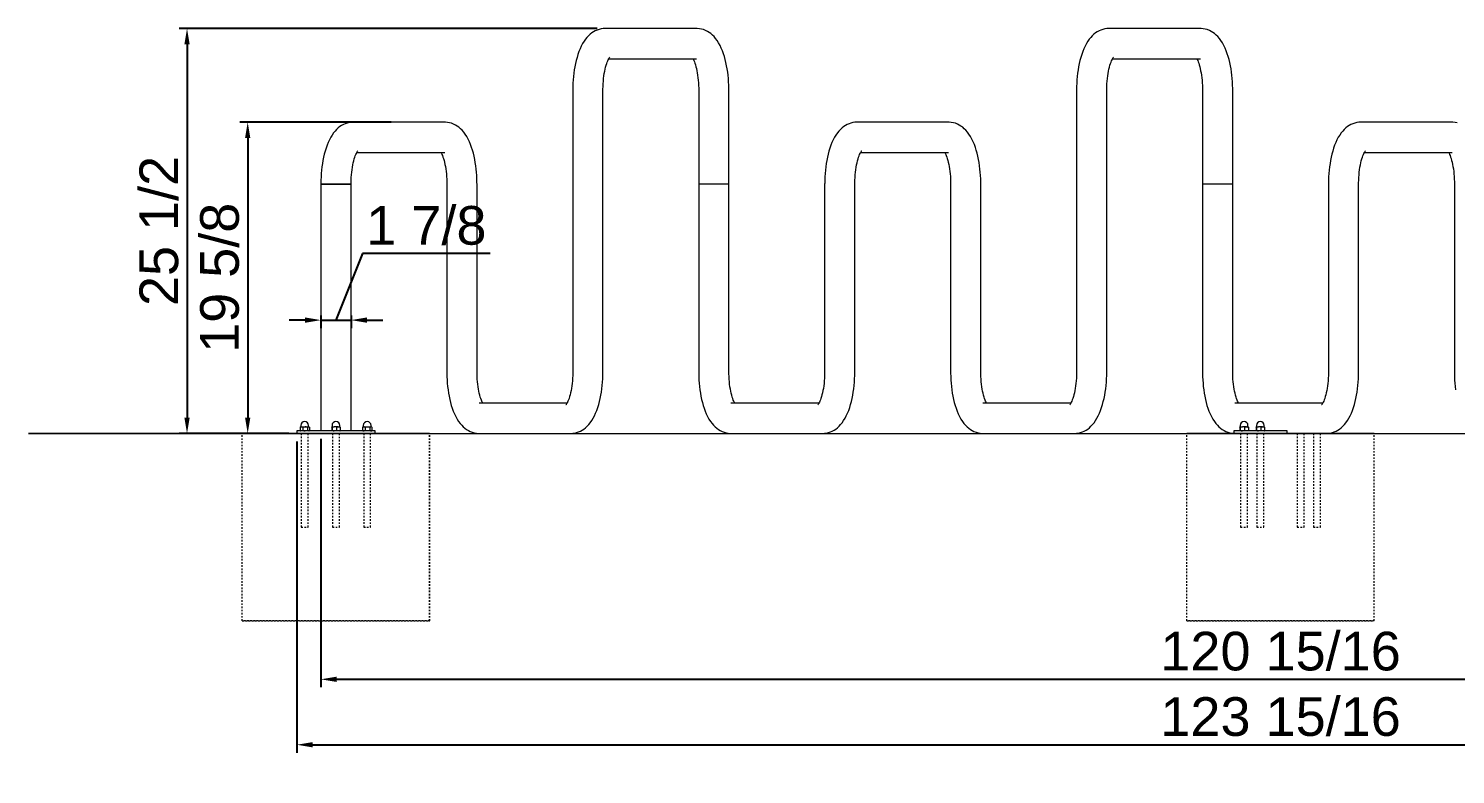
# Model space of a CAD drawing. Header units: inches. Extents: x -9 to 272, y 1 to 196.
# Drawn here: x -8.8 to 81.1, y 121.9 to 168.9 of the extents above; entities that cross this region are included whole.
import ezdxf

# ---------------------------------------------------------------- set-up
doc = ezdxf.new("R2010")
doc.units = ezdxf.units.IN
doc.linetypes.add('HIDDEN', pattern=[1.905, 1.27, -0.635])
for name, color, linetype, lineweight in [('ZANO_R', 7, 'Continuous', 0), ('ZANO_R_przerywana', 250, 'HIDDEN', 0), ('ZANO_W', 1, 'Continuous', 0)]:
    doc.layers.add(name, color=color, linetype=linetype, lineweight=lineweight)
doc.styles.get("Standard").update_dxf_attribs({"font": 'arial.ttf'})
doc.dimstyles.new('amerykanie', dxfattribs={"dimtxt": 50, "dimasz": 50, "dimexe": 0.5, "dimexo": 0.5, "dimgap": 1, "dimtad": 1, "dimdec": 0, "dimzin": 0, "dimlunit": 5, "dimtxsty": 'Standard', "dimcen": 0.09, "dimclrd": 1, "dimclre": 1, "dimclrt": 1, "dimazin": 0, "dimtfac": 1, "dimtdec": 0, "dimtmove": 0, "dimatfit": 3, "dimfxl": 1, "dimtzin": 0, "dimarcsym": 1})

# ---------------------------------------------------------------- blocks, each defined once
blk = doc.blocks.new('*D388')
at = {"layer": 'ZANO_W', "color": 1, "lineweight": -2}
for p, q in [((14, 163), (4.472, 163)), ((4.972, 162), (4.972, 144.38)), ((7.572, 143.38), (4.472, 143.38))]:
    blk.add_line(p, q, dxfattribs=at)
at = {"layer": 'ZANO_W', "color": 1}
for points in [[(5.139, 162), (4.806, 162), (4.972, 163)], [(4.806, 144.38), (5.139, 144.38), (4.972, 143.38)]]:
    blk.add_solid(points, dxfattribs=at)
at = {"layer": 'ZANO_W', "color": 1, "insert": (3.212, 153.19), "char_height": 2.4375, "attachment_point": 5, "rotation": 90}
blk.add_mtext('19 5/8', dxfattribs=at)
blk = doc.blocks.new('*D389')
at = {"layer": 'ZANO_W', "color": 1, "lineweight": -2}
for p, q in [((26.983, 168.906), (0.65, 168.906)), ((1.15, 167.906), (1.15, 144.38)), ((7.572, 143.38), (0.65, 143.38))]:
    blk.add_line(p, q, dxfattribs=at)
at = {"layer": 'ZANO_W', "color": 1}
for points in [[(1.317, 167.906), (0.983, 167.906), (1.15, 168.906)], [(0.983, 144.38), (1.317, 144.38), (1.15, 143.38)]]:
    blk.add_solid(points, dxfattribs=at)
at = {"layer": 'ZANO_W', "color": 1, "insert": (-0.61, 156.143), "char_height": 2.4375, "attachment_point": 5, "rotation": 90}
blk.add_mtext('25 1/2', dxfattribs=at)
blk = doc.blocks.new('*D390')
at = {"layer": 'ZANO_W', "color": 1, "lineweight": -2}
for p, q in [((12.203, 154.719), (10.533, 150.523)), ((20.256, 154.719), (12.203, 154.719)), ((8.582, 150.523), (7.582, 150.523)), ((9.582, 150.817), (9.582, 150.023)), ((9.582, 150.523), (11.483, 150.523)), ((11.483, 150.817), (11.483, 150.023)), ((12.483, 150.523), (13.483, 150.523))]:
    blk.add_line(p, q, dxfattribs=at)
at = {"layer": 'ZANO_W', "color": 1}
for points in [[(8.582, 150.357), (8.582, 150.69), (9.582, 150.523)], [(12.483, 150.69), (12.483, 150.357), (11.483, 150.523)]]:
    blk.add_solid(points, dxfattribs=at)
at = {"layer": 'ZANO_W', "color": 1, "insert": (16.229, 156.479), "char_height": 2.4375, "attachment_point": 5}
blk.add_mtext('1 7/8', dxfattribs=at)
blk = doc.blocks.new('*D392')
at = {"layer": 'ZANO_W', "color": 1, "lineweight": -2}
for p, q in [((8.072, 142.88), (8.072, 123.253)), ((132.009, 142.88), (132.009, 123.253)), ((9.072, 123.753), (131.009, 123.753))]:
    blk.add_line(p, q, dxfattribs=at)
at = {"layer": 'ZANO_W', "color": 1}
for points in [[(9.072, 123.919), (9.072, 123.586), (8.072, 123.753)], [(131.009, 123.586), (131.009, 123.919), (132.009, 123.753)]]:
    blk.add_solid(points, dxfattribs=at)
at = {"layer": 'ZANO_W', "color": 1, "insert": (70.04, 125.514), "char_height": 2.4375, "attachment_point": 5}
blk.add_mtext('123 15/16', dxfattribs=at)
blk = doc.blocks.new('*D393')
at = {"layer": 'ZANO_W', "color": 1, "lineweight": -2}
for p, q in [((9.582, 143.037), (9.582, 127.378)), ((130.499, 143.037), (130.499, 127.378)), ((10.582, 127.878), (129.499, 127.878))]:
    blk.add_line(p, q, dxfattribs=at)
at = {"layer": 'ZANO_W', "color": 1}
for points in [[(10.582, 128.045), (10.582, 127.712), (9.582, 127.878)], [(129.499, 127.712), (129.499, 128.045), (130.499, 127.878)]]:
    blk.add_solid(points, dxfattribs=at)
at = {"layer": 'ZANO_W', "color": 1, "insert": (70.04, 129.639), "char_height": 2.4375, "attachment_point": 5}
blk.add_mtext('120 15/16', dxfattribs=at)

msp = doc.modelspace()

# ---------------------------------------------------------------- linework, layer by layer
at = {"layer": 'ZANO_R'}
for p, q in [((33.25371, 168.90612), (27.48327, 168.90612)), ((64.99111, 168.90612), (59.22067, 168.90612)), ((27.71829, 167.00436), (33.25371, 167.00436)), ((59.45569, 167.00436), (64.99111, 167.00436)), ((25.45043, 165.00219), (25.45043, 147.28391)), ((27.3522, 147.28391), (27.3522, 165.00219)), ((33.38478, 165.00219), (33.38478, 159.0961)), ((35.28655, 159.0961), (35.28655, 165.00219)), ((57.18783, 165.00219), (57.18783, 147.28391)), ((59.0896, 147.28391), (59.0896, 165.00219)), ((65.12219, 165.00219), (65.12219, 159.0961)), ((67.02395, 159.0961), (67.02395, 165.00219)), ((17.38501, 163.00003), (11.61457, 163.00003)), ((49.12241, 163.00003), (43.35197, 163.00003)), ((80.85981, 163.00003), (75.08937, 163.00003)), ((11.84959, 161.09826), (17.38501, 161.09826)), ((43.58699, 161.09826), (49.12241, 161.09826)), ((75.32439, 161.09826), (80.85981, 161.09826)), ((9.58173, 159.0961), (9.58173, 143.53748)), ((9.58173, 159.0961), (10.18422, 159.0961)), ((11.48349, 159.0961), (9.58173, 159.0961)), ((10.18422, 159.0961), (11.48349, 159.0961)), ((11.48349, 143.53748), (11.48349, 159.0961)), ((17.51608, 159.0961), (17.51608, 147.28391)), ((19.41784, 147.28391), (19.41784, 159.0961)), ((33.38478, 159.0961), (33.38478, 147.28391)), ((35.22042, 159.0961), (33.38478, 159.0961)), ((35.28655, 159.0961), (33.38478, 159.0961)), ((35.28655, 159.0961), (35.22042, 159.0961)), ((35.28655, 147.28391), (35.28655, 159.0961)), ((41.31914, 159.0961), (41.31914, 147.28391)), ((43.2209, 147.28391), (43.2209, 159.0961)), ((49.25349, 159.0961), (49.25349, 147.28391)), ((51.15525, 147.28391), (51.15525, 159.0961)), ((65.12219, 159.0961), (65.12219, 147.28391)), ((66.95783, 159.0961), (65.12219, 159.0961)), ((67.02395, 159.0961), (65.12219, 159.0961)), ((67.02395, 159.0961), (66.95783, 159.0961)), ((67.02395, 147.28391), (67.02395, 159.0961)), ((73.05654, 159.0961), (73.05654, 147.28391)), ((74.9583, 147.28391), (74.9583, 159.0961)), ((80.99089, 159.0961), (80.99089, 147.28391)), ((25.08434, 145.28175), (19.54892, 145.28175)), ((40.95304, 145.28175), (35.41762, 145.28175)), ((56.82174, 145.28175), (51.28632, 145.28175)), ((72.69045, 145.28175), (67.15502, 145.28175)), ((8.31783, 143.882), (8.31783, 143.79813)), ((8.81, 143.79813), (8.81, 143.882)), ((10.28448, 143.882), (10.28448, 143.79813)), ((10.77666, 143.79813), (10.77666, 143.882)), ((12.25522, 143.882), (12.25522, 143.79813)), ((12.7474, 143.79813), (12.7474, 143.882)), ((67.49511, 143.882), (67.49511, 143.79813)), ((67.98728, 143.79813), (67.98728, 143.882)), ((68.51519, 143.882), (68.51519, 143.79813)), ((69.00736, 143.79813), (69.00736, 143.882)), ((4.62174, 143.37998), (-8.83409, 143.37998)), ((-8.83409, 143.37998), (152.6138, 143.37998)), ((16.43392, 143.37998), (4.62174, 143.37998)), ((4.62174, 143.37998), (4.63131, 143.37998)), ((4.63131, 143.37998), (16.44349, 143.37998)), ((8.07174, 143.53748), (8.07174, 143.37998)), ((12.99349, 143.53748), (8.07174, 143.53748)), ((8.28232, 143.7776), (8.26968, 143.77055)), ((8.26968, 143.77055), (8.26968, 143.56034)), ((8.26968, 143.56034), (8.28222, 143.55569)), ((8.28077, 143.55319), (8.30799, 143.53748)), ((8.30799, 143.79341), (8.28189, 143.77834)), ((8.35517, 143.79341), (8.30799, 143.79341)), ((8.34736, 143.37998), (8.78047, 143.37998)), ((8.35517, 143.79341), (8.58778, 143.79341)), ((8.44066, 143.77055), (8.58778, 143.79341)), ((8.44066, 143.77055), (8.44066, 143.56034)), ((8.58778, 143.79341), (8.79652, 143.79341)), ((8.73489, 143.56034), (8.58778, 143.53748)), ((8.73489, 143.77055), (8.73489, 143.56034)), ((8.79652, 143.79341), (8.81985, 143.79341)), ((8.84594, 143.77834), (8.81985, 143.79341)), ((8.81985, 143.53748), (8.84599, 143.55257)), ((8.85815, 143.77055), (8.85815, 143.56034)), ((10.26198, 143.77055), (10.26198, 143.56034)), ((10.27575, 143.79341), (10.42382, 143.79341)), ((10.28953, 143.56034), (10.27575, 143.53748)), ((10.28953, 143.77055), (10.42382, 143.79341)), ((10.28953, 143.77055), (10.28953, 143.56034)), ((10.31401, 143.37998), (10.74713, 143.37998)), ((10.3181, 143.37998), (10.75121, 143.37998)), ((10.67864, 143.79341), (10.42382, 143.79341)), ((10.55812, 143.56034), (10.42382, 143.53748)), ((10.55812, 143.77055), (10.55812, 143.56034)), ((10.67864, 143.79341), (10.78632, 143.79341)), ((10.79916, 143.77055), (10.78538, 143.79341)), ((10.79916, 143.77055), (10.79916, 143.56034)), ((12.21971, 143.7776), (12.20707, 143.77055)), ((12.20707, 143.77055), (12.20707, 143.56034)), ((12.20707, 143.56034), (12.21971, 143.5534)), ((12.21924, 143.55257), (12.24538, 143.53748)), ((12.24538, 143.79341), (12.21929, 143.77834)), ((12.24538, 143.79341), (12.29256, 143.79341)), ((12.28475, 143.37998), (12.71787, 143.37998)), ((12.29256, 143.79341), (12.52517, 143.79341)), ((12.37805, 143.77055), (12.37805, 143.56034)), ((12.52517, 143.79341), (12.73392, 143.79341)), ((12.67229, 143.56034), (12.52517, 143.53748)), ((12.67229, 143.77055), (12.73392, 143.79341)), ((12.67229, 143.77055), (12.67229, 143.56034)), ((12.75724, 143.79341), (12.73392, 143.79341)), ((12.78301, 143.55569), (12.73392, 143.53748)), ((12.78334, 143.77834), (12.75724, 143.79341)), ((12.75724, 143.53748), (12.78445, 143.55319)), ((12.79555, 143.77055), (12.79555, 143.56034)), ((12.99349, 143.37998), (12.99349, 143.53748)), ((16.43392, 143.37998), (16.44349, 143.37998)), ((19.54892, 143.37998), (25.31936, 143.37998)), ((35.41762, 143.37998), (41.18806, 143.37998)), ((51.28632, 143.37998), (57.05676, 143.37998)), ((71.88047, 143.37998), (64.12938, 143.37998)), ((64.12938, 143.37998), (75.94157, 143.37998)), ((67.08564, 143.53748), (67.08564, 143.37998)), ((70.44814, 143.53748), (67.08564, 143.53748)), ((67.47261, 143.77055), (67.47261, 143.56034)), ((67.48638, 143.79341), (67.63445, 143.79341)), ((67.50015, 143.56034), (67.48638, 143.53748)), ((67.50015, 143.77055), (67.63445, 143.79341)), ((67.50015, 143.77055), (67.50015, 143.56034)), ((67.52464, 143.37998), (67.95775, 143.37998)), ((67.88927, 143.79341), (67.63445, 143.79341)), ((67.76875, 143.56034), (67.63445, 143.53748)), ((67.76875, 143.77055), (67.76875, 143.56034)), ((67.88927, 143.79341), (67.99695, 143.79341)), ((68.00979, 143.77055), (67.99601, 143.79341)), ((68.00979, 143.77055), (68.00979, 143.56034)), ((68.49268, 143.77055), (68.49268, 143.56034)), ((68.50646, 143.79341), (68.65453, 143.79341)), ((68.52023, 143.56034), (68.50646, 143.53748)), ((68.52023, 143.77055), (68.65453, 143.79341)), ((68.52023, 143.77055), (68.52023, 143.56034)), ((68.54472, 143.37998), (68.97783, 143.37998)), ((68.90935, 143.79341), (68.65453, 143.79341)), ((68.78882, 143.56034), (68.65453, 143.53748)), ((68.78882, 143.77055), (68.78882, 143.56034)), ((68.90935, 143.79341), (69.01702, 143.79341)), ((69.02987, 143.77055), (69.01609, 143.79341)), ((69.02987, 143.77055), (69.02987, 143.56034)), ((70.44814, 143.37998), (70.44814, 143.53748)), ((71.09312, 143.37998), (71.52623, 143.37998)), ((71.88047, 143.37998), (72.92546, 143.37998)), ((72.92546, 143.37998), (71.88047, 143.37998)), ((72.11319, 143.37998), (72.54631, 143.37998)), ((75.94157, 143.37998), (72.92546, 143.37998))]:
    msp.add_line(p, q, dxfattribs=at)
at = {"layer": 'ZANO_R', "flags": 128}
for points in [[(27.48327, 168.90612), (27.3581, 168.9003), (27.231, 168.88235), (27.10697, 168.85279), (26.98651, 168.81213), (26.86996, 168.76082), (26.75748, 168.69918), (26.64904, 168.62732), (26.54444, 168.5451), (26.44339, 168.45205), (26.34553, 168.34739), (26.25067, 168.2301), (26.15889, 168.09931), (26.07076, 167.95477), (25.98731, 167.79746), (25.90968, 167.62945), (25.83884, 167.4537), (25.77488, 167.27203), (25.71751, 167.08543), (25.66636, 166.89448), (25.62111, 166.69958), (25.58149, 166.50106), (25.54729, 166.29927), (25.51837, 166.09457), (25.49464, 165.88738), (25.47603, 165.67813), (25.46249, 165.46732), (25.454, 165.25542), (25.45058, 165.05425), (25.45043, 165.00219)], [(35.28655, 165.00219), (35.28584, 165.11488), (35.28068, 165.32702), (35.27051, 165.53823), (35.25532, 165.74797), (35.2351, 165.95574), (35.20983, 166.16106), (35.17944, 166.36348), (35.14387, 166.56259), (35.10298, 166.75803), (35.05661, 166.94949), (35.00447, 167.13673), (34.9462, 167.31953), (34.88129, 167.49772), (34.80905, 167.67106), (34.72868, 167.83912), (34.63935, 168.001), (34.54088, 168.15457), (34.44683, 168.28096), (34.34934, 168.39431), (34.24884, 168.49503), (34.14533, 168.58387), (34.03872, 168.66153), (33.9289, 168.72845), (33.81592, 168.78482), (33.68719, 168.835), (33.55667, 168.87173), (33.42549, 168.89514), (33.29455, 168.9055), (33.25371, 168.90612)], [(59.22067, 168.90612), (59.0955, 168.9003), (58.9684, 168.88235), (58.84437, 168.85279), (58.72391, 168.81213), (58.60736, 168.76082), (58.49488, 168.69918), (58.38644, 168.62732), (58.28185, 168.5451), (58.18078, 168.45205), (58.08293, 168.34739), (57.98807, 168.2301), (57.89629, 168.09931), (57.80816, 167.95477), (57.72471, 167.79746), (57.64708, 167.62945), (57.57625, 167.4537), (57.51228, 167.27203), (57.45491, 167.08543), (57.40377, 166.89448), (57.35852, 166.69958), (57.31889, 166.50106), (57.28469, 166.29927), (57.25578, 166.09457), (57.23204, 165.88738), (57.21343, 165.67813), (57.1999, 165.46732), (57.1914, 165.25542), (57.18798, 165.05425), (57.18783, 165.00219)], [(67.02395, 165.00219), (67.02325, 165.11488), (67.01808, 165.32702), (67.00791, 165.53823), (66.99272, 165.74797), (66.97251, 165.95574), (66.94723, 166.16106), (66.91684, 166.36348), (66.88127, 166.56259), (66.84039, 166.75803), (66.79401, 166.94949), (66.74187, 167.13673), (66.6836, 167.31953), (66.61869, 167.49772), (66.54645, 167.67106), (66.46608, 167.83912), (66.37676, 168.001), (66.27828, 168.15457), (66.18423, 168.28096), (66.08675, 168.39431), (65.98624, 168.49503), (65.88274, 168.58387), (65.77612, 168.66153), (65.6663, 168.72845), (65.55332, 168.78482), (65.42459, 168.835), (65.29407, 168.87173), (65.1629, 168.89514), (65.03195, 168.9055), (64.99111, 168.90612)], [(27.3522, 165.00219), (27.35275, 165.09108), (27.35691, 165.26085), (27.36511, 165.42906), (27.37724, 165.59458), (27.39318, 165.75632), (27.41272, 165.9132), (27.43562, 166.06415), (27.46157, 166.20813), (27.49017, 166.34412), (27.52099, 166.47112), (27.55347, 166.58821), (27.58698, 166.69453), (27.62079, 166.78931), (27.65406, 166.87189), (27.68584, 166.94182), (27.71508, 166.99883), (27.74064, 167.04291), (27.76131, 167.07435), (27.77586, 167.09378), (27.783, 167.10215), (27.78247, 167.10167)], [(33.0187, 167.00436), (33.02182, 166.99898), (33.04949, 166.94522), (33.07965, 166.87947), (33.11144, 166.80172), (33.14402, 166.71216), (33.17662, 166.6112), (33.20853, 166.49939), (33.23913, 166.37744), (33.26784, 166.24614), (33.29418, 166.1064), (33.31772, 165.95918), (33.33812, 165.80548), (33.35508, 165.64634), (33.36838, 165.48283), (33.37783, 165.31603), (33.38331, 165.14703), (33.38478, 165.00219)], [(59.0896, 165.00219), (59.09016, 165.09108), (59.09431, 165.26085), (59.10251, 165.42906), (59.11465, 165.59458), (59.13058, 165.75632), (59.15013, 165.9132), (59.17302, 166.06415), (59.19897, 166.20813), (59.22757, 166.34412), (59.25839, 166.47112), (59.29087, 166.58821), (59.32438, 166.69453), (59.35819, 166.78931), (59.39147, 166.87189), (59.42324, 166.94182), (59.45248, 166.99883), (59.47804, 167.04291), (59.49872, 167.07435), (59.51326, 167.09378), (59.5204, 167.10215), (59.51987, 167.10167)], [(64.75611, 167.00436), (64.75922, 166.99898), (64.78689, 166.94522), (64.81706, 166.87947), (64.84884, 166.80172), (64.88142, 166.71216), (64.91402, 166.6112), (64.94594, 166.49939), (64.97653, 166.37744), (65.00524, 166.24614), (65.03158, 166.1064), (65.05512, 165.95918), (65.07552, 165.80548), (65.09248, 165.64634), (65.10578, 165.48283), (65.11523, 165.31603), (65.12071, 165.14703), (65.12219, 165.00219)], [(11.61457, 163.00003), (11.4894, 162.9942), (11.3623, 162.97625), (11.23827, 162.9467), (11.1178, 162.90604), (11.00126, 162.85473), (10.88878, 162.79308), (10.78034, 162.72122), (10.67574, 162.63901), (10.57468, 162.54596), (10.47683, 162.44129), (10.38197, 162.32401), (10.29019, 162.19321), (10.20206, 162.04868), (10.11861, 161.89136), (10.04098, 161.72335), (9.97014, 161.54761), (9.90618, 161.36594), (9.84881, 161.17934), (9.79766, 160.98839), (9.75241, 160.79348), (9.71279, 160.59496), (9.67859, 160.39317), (9.64967, 160.18847), (9.62594, 159.98128), (9.60733, 159.77204), (9.59379, 159.56122), (9.5853, 159.34933), (9.58188, 159.14816), (9.58173, 159.0961)], [(19.41784, 159.0961), (19.41714, 159.20878), (19.41198, 159.42092), (19.40181, 159.63213), (19.38662, 159.84188), (19.3664, 160.04965), (19.34113, 160.25497), (19.31074, 160.45739), (19.27517, 160.6565), (19.23428, 160.85194), (19.1879, 161.0434), (19.13577, 161.23063), (19.0775, 161.41344), (19.01258, 161.59162), (18.94035, 161.76496), (18.85998, 161.93303), (18.77065, 162.09491), (18.67218, 162.24847), (18.57813, 162.37487), (18.48064, 162.48822), (18.38013, 162.58893), (18.27663, 162.67778), (18.17002, 162.75544), (18.0602, 162.82236), (17.94722, 162.87873), (17.81849, 162.92891), (17.68797, 162.96564), (17.55679, 162.98904), (17.42585, 162.99941), (17.38501, 163.00003)], [(43.35197, 163.00003), (43.2268, 162.9942), (43.0997, 162.97625), (42.97567, 162.9467), (42.85521, 162.90604), (42.73866, 162.85473), (42.62618, 162.79308), (42.51774, 162.72122), (42.41314, 162.63901), (42.31209, 162.54596), (42.21424, 162.44129), (42.11937, 162.32401), (42.02759, 162.19321), (41.93946, 162.04868), (41.85601, 161.89136), (41.77838, 161.72335), (41.70754, 161.54761), (41.64358, 161.36594), (41.58621, 161.17934), (41.53507, 160.98839), (41.48981, 160.79348), (41.45019, 160.59496), (41.41599, 160.39317), (41.38707, 160.18847), (41.36335, 159.98128), (41.34473, 159.77204), (41.33119, 159.56122), (41.3227, 159.34933), (41.31929, 159.14816), (41.31914, 159.0961)], [(51.15525, 159.0961), (51.15454, 159.20878), (51.14938, 159.42092), (51.13921, 159.63213), (51.12402, 159.84188), (51.1038, 160.04965), (51.07853, 160.25497), (51.04814, 160.45739), (51.01257, 160.6565), (50.97169, 160.85194), (50.92531, 161.0434), (50.87317, 161.23063), (50.8149, 161.41344), (50.74999, 161.59162), (50.67775, 161.76496), (50.59738, 161.93303), (50.50806, 162.09491), (50.40958, 162.24847), (50.31553, 162.37487), (50.21804, 162.48822), (50.11754, 162.58893), (50.01404, 162.67778), (49.90742, 162.75544), (49.7976, 162.82236), (49.68462, 162.87873), (49.55589, 162.92891), (49.42537, 162.96564), (49.29419, 162.98904), (49.16325, 162.99941), (49.12241, 163.00003)], [(75.08937, 163.00003), (74.9642, 162.9942), (74.8371, 162.97625), (74.71307, 162.9467), (74.59261, 162.90604), (74.47606, 162.85473), (74.36358, 162.79308), (74.25514, 162.72122), (74.15055, 162.63901), (74.04949, 162.54596), (73.95164, 162.44129), (73.85678, 162.32401), (73.76499, 162.19321), (73.67686, 162.04868), (73.59341, 161.89136), (73.51578, 161.72335), (73.44495, 161.54761), (73.38098, 161.36594), (73.32361, 161.17934), (73.27247, 160.98839), (73.22722, 160.79348), (73.18759, 160.59496), (73.15339, 160.39317), (73.12448, 160.18847), (73.10075, 159.98128), (73.08213, 159.77204), (73.0686, 159.56122), (73.0601, 159.34933), (73.05669, 159.14816), (73.05654, 159.0961)], [(81.16277, 162.96564), (81.0316, 162.98904), (80.90065, 162.99941), (80.85981, 163.00003)], [(11.48349, 159.0961), (11.48405, 159.18499), (11.48821, 159.35476), (11.49641, 159.52296), (11.50854, 159.68848), (11.52448, 159.85023), (11.54402, 160.00711), (11.56692, 160.15806), (11.59287, 160.30204), (11.62147, 160.43802), (11.65229, 160.56503), (11.68477, 160.68212), (11.71828, 160.78844), (11.75209, 160.88321), (11.78536, 160.9658), (11.81714, 161.03573), (11.84638, 161.09273), (11.87194, 161.13681), (11.89261, 161.16826), (11.90715, 161.18769), (11.9143, 161.19606), (11.91377, 161.19558)], [(17.15, 161.09826), (17.15312, 161.09288), (17.18079, 161.03913), (17.21095, 160.97338), (17.24274, 160.89562), (17.27532, 160.80607), (17.30792, 160.7051), (17.33983, 160.5933), (17.37043, 160.47134), (17.39914, 160.34005), (17.42548, 160.20031), (17.44902, 160.05309), (17.46942, 159.89939), (17.48638, 159.74025), (17.49968, 159.57673), (17.50913, 159.40993), (17.51461, 159.24093), (17.51608, 159.0961)], [(43.2209, 159.0961), (43.22145, 159.18499), (43.22562, 159.35476), (43.23381, 159.52296), (43.24594, 159.68848), (43.26188, 159.85023), (43.28142, 160.00711), (43.30433, 160.15806), (43.33027, 160.30204), (43.35887, 160.43802), (43.38969, 160.56503), (43.42217, 160.68212), (43.45568, 160.78844), (43.48949, 160.88321), (43.52276, 160.9658), (43.55454, 161.03573), (43.58378, 161.09273), (43.60934, 161.13681), (43.63001, 161.16826), (43.64456, 161.18769), (43.6517, 161.19606), (43.65117, 161.19558)], [(48.88741, 161.09826), (48.89052, 161.09288), (48.91819, 161.03913), (48.94835, 160.97338), (48.98014, 160.89562), (49.01272, 160.80607), (49.04532, 160.7051), (49.07724, 160.5933), (49.10783, 160.47134), (49.13654, 160.34005), (49.16288, 160.20031), (49.18642, 160.05309), (49.20682, 159.89939), (49.22378, 159.74025), (49.23708, 159.57673), (49.24653, 159.40993), (49.25201, 159.24093), (49.25349, 159.0961)], [(74.9583, 159.0961), (74.95886, 159.18499), (74.96302, 159.35476), (74.97121, 159.52296), (74.98335, 159.68848), (74.99928, 159.85023), (75.01883, 160.00711), (75.04173, 160.15806), (75.06767, 160.30204), (75.09627, 160.43802), (75.12709, 160.56503), (75.15957, 160.68212), (75.19308, 160.78844), (75.2269, 160.88321), (75.26017, 160.9658), (75.29195, 161.03573), (75.32118, 161.09273), (75.34675, 161.13681), (75.36742, 161.16826), (75.38196, 161.18769), (75.3891, 161.19606), (75.38857, 161.19558)], [(80.62481, 161.09826), (80.62792, 161.09288), (80.65559, 161.03913), (80.68576, 160.97338), (80.71754, 160.89562), (80.75012, 160.80607), (80.78272, 160.7051), (80.81464, 160.5933), (80.84523, 160.47134), (80.87394, 160.34005), (80.90028, 160.20031), (80.92383, 160.05309), (80.94423, 159.89939), (80.96119, 159.74025), (80.97448, 159.57673), (80.98393, 159.40993), (80.98941, 159.24093), (80.99089, 159.0961)], [(17.51608, 147.28391), (17.51679, 147.17123), (17.52195, 146.95909), (17.53212, 146.74788), (17.54731, 146.53813), (17.56753, 146.33036), (17.5928, 146.12504), (17.62319, 145.92262), (17.65876, 145.72351), (17.69964, 145.52807), (17.74602, 145.33661), (17.79816, 145.14937), (17.85643, 144.96657), (17.92134, 144.78839), (17.99358, 144.61505), (18.07395, 144.44699), (18.16327, 144.2851), (18.26175, 144.13154), (18.3558, 144.00514), (18.45329, 143.89179), (18.55379, 143.79108), (18.6573, 143.70223), (18.76391, 143.62457), (18.87373, 143.55765), (18.9867, 143.50128), (19.11544, 143.4511), (19.24596, 143.41437), (19.37713, 143.39097), (19.50808, 143.3806), (19.54892, 143.37998)], [(19.78392, 145.28175), (19.78081, 145.28713), (19.75314, 145.34088), (19.72298, 145.40663), (19.69119, 145.48439), (19.65861, 145.57394), (19.62601, 145.67491), (19.59409, 145.78671), (19.5635, 145.90867), (19.53479, 146.03996), (19.50845, 146.1797), (19.48491, 146.32692), (19.46451, 146.48062), (19.44755, 146.63976), (19.43425, 146.80328), (19.4248, 146.97008), (19.41932, 147.13908), (19.41784, 147.28391)], [(25.45043, 147.28391), (25.44988, 147.19502), (25.44571, 147.02525), (25.43752, 146.85705), (25.42538, 146.69153), (25.40945, 146.52978), (25.3899, 146.3729), (25.36701, 146.22195), (25.34106, 146.07797), (25.31246, 145.94199), (25.28164, 145.81499), (25.24916, 145.69789), (25.21565, 145.59157), (25.18184, 145.4968), (25.14857, 145.41421), (25.11679, 145.34428), (25.08755, 145.28728), (25.06199, 145.2432), (25.04131, 145.21175), (25.02677, 145.19232), (25.01963, 145.18395), (25.02016, 145.18443)], [(25.31936, 143.37998), (25.44453, 143.38581), (25.57163, 143.40376), (25.69566, 143.43331), (25.81612, 143.47397), (25.93267, 143.52528), (26.04515, 143.58693), (26.15359, 143.65879), (26.25819, 143.741), (26.35924, 143.83405), (26.45709, 143.93872), (26.55196, 144.056), (26.64374, 144.1868), (26.73187, 144.33133), (26.81532, 144.48865), (26.89295, 144.65666), (26.96379, 144.8324), (27.02775, 145.01407), (27.08512, 145.20067), (27.13626, 145.39162), (27.18152, 145.58653), (27.22114, 145.78505), (27.25534, 145.98684), (27.28426, 146.19154), (27.30799, 146.39873), (27.3266, 146.60797), (27.34014, 146.81879), (27.34863, 147.03068), (27.35205, 147.23185), (27.3522, 147.28391)], [(33.38478, 147.28391), (33.38549, 147.17123), (33.39065, 146.95909), (33.40082, 146.74788), (33.41601, 146.53813), (33.43623, 146.33036), (33.4615, 146.12504), (33.49189, 145.92262), (33.52746, 145.72351), (33.56835, 145.52807), (33.61472, 145.33661), (33.66686, 145.14937), (33.72513, 144.96657), (33.79005, 144.78839), (33.86228, 144.61505), (33.94265, 144.44699), (34.03197, 144.2851), (34.13045, 144.13154), (34.2245, 144.00514), (34.32199, 143.89179), (34.42249, 143.79108), (34.526, 143.70223), (34.63261, 143.62457), (34.74243, 143.55765), (34.8554, 143.50128), (34.98414, 143.4511), (35.11466, 143.41437), (35.24584, 143.39097), (35.37678, 143.3806), (35.41762, 143.37998)], [(35.65263, 145.28175), (35.64951, 145.28713), (35.62184, 145.34088), (35.59168, 145.40663), (35.55989, 145.48439), (35.52731, 145.57394), (35.49471, 145.67491), (35.4628, 145.78671), (35.4322, 145.90867), (35.40349, 146.03996), (35.37715, 146.1797), (35.35361, 146.32692), (35.33321, 146.48062), (35.31625, 146.63976), (35.30295, 146.80328), (35.2935, 146.97008), (35.28802, 147.13908), (35.28655, 147.28391)], [(41.31914, 147.28391), (41.31858, 147.19502), (41.31442, 147.02525), (41.30622, 146.85705), (41.29408, 146.69153), (41.27815, 146.52978), (41.2586, 146.3729), (41.23571, 146.22195), (41.20976, 146.07797), (41.18116, 145.94199), (41.15034, 145.81499), (41.11786, 145.69789), (41.08435, 145.59157), (41.05054, 145.4968), (41.01727, 145.41421), (40.98549, 145.34428), (40.95625, 145.28728), (40.93069, 145.2432), (40.91001, 145.21175), (40.89547, 145.19232), (40.88833, 145.18395), (40.88886, 145.18443)], [(41.18806, 143.37998), (41.31323, 143.38581), (41.44033, 143.40376), (41.56436, 143.43331), (41.68482, 143.47397), (41.80137, 143.52528), (41.91385, 143.58693), (42.02229, 143.65879), (42.12689, 143.741), (42.22794, 143.83405), (42.3258, 143.93872), (42.42066, 144.056), (42.51244, 144.1868), (42.60057, 144.33133), (42.68402, 144.48865), (42.76165, 144.65666), (42.83249, 144.8324), (42.89645, 145.01407), (42.95382, 145.20067), (43.00497, 145.39162), (43.05022, 145.58653), (43.08984, 145.78505), (43.12404, 145.98684), (43.15296, 146.19154), (43.17669, 146.39873), (43.1953, 146.60797), (43.20884, 146.81879), (43.21733, 147.03068), (43.22075, 147.23185), (43.2209, 147.28391)], [(49.25349, 147.28391), (49.25419, 147.17123), (49.25935, 146.95909), (49.26952, 146.74788), (49.28471, 146.53813), (49.30493, 146.33036), (49.3302, 146.12504), (49.36059, 145.92262), (49.39616, 145.72351), (49.43705, 145.52807), (49.48343, 145.33661), (49.53556, 145.14937), (49.59383, 144.96657), (49.65875, 144.78839), (49.73098, 144.61505), (49.81135, 144.44699), (49.90068, 144.2851), (49.99915, 144.13154), (50.09321, 144.00514), (50.19069, 143.89179), (50.2912, 143.79108), (50.3947, 143.70223), (50.50131, 143.62457), (50.61113, 143.55765), (50.72411, 143.50128), (50.85284, 143.4511), (50.98336, 143.41437), (51.11454, 143.39097), (51.24548, 143.3806), (51.28632, 143.37998)], [(51.52133, 145.28175), (51.51822, 145.28713), (51.49054, 145.34088), (51.46038, 145.40663), (51.42859, 145.48439), (51.39601, 145.57394), (51.36341, 145.67491), (51.3315, 145.78671), (51.3009, 145.90867), (51.27219, 146.03996), (51.24585, 146.1797), (51.22231, 146.32692), (51.20191, 146.48062), (51.18495, 146.63976), (51.17165, 146.80328), (51.1622, 146.97008), (51.15672, 147.13908), (51.15525, 147.28391)], [(57.18783, 147.28391), (57.18728, 147.19502), (57.18312, 147.02525), (57.17492, 146.85705), (57.16279, 146.69153), (57.14685, 146.52978), (57.12731, 146.3729), (57.10441, 146.22195), (57.07846, 146.07797), (57.04986, 145.94199), (57.01905, 145.81499), (56.98657, 145.69789), (56.95305, 145.59157), (56.91924, 145.4968), (56.88597, 145.41421), (56.85419, 145.34428), (56.82495, 145.28728), (56.79939, 145.2432), (56.77872, 145.21175), (56.76418, 145.19232), (56.75703, 145.18395), (56.75756, 145.18443)], [(57.05676, 143.37998), (57.18193, 143.38581), (57.30903, 143.40376), (57.43306, 143.43331), (57.55352, 143.47397), (57.67007, 143.52528), (57.78255, 143.58693), (57.89099, 143.65879), (57.99559, 143.741), (58.09664, 143.83405), (58.1945, 143.93872), (58.28936, 144.056), (58.38114, 144.1868), (58.46927, 144.33133), (58.55272, 144.48865), (58.63035, 144.65666), (58.70119, 144.8324), (58.76515, 145.01407), (58.82252, 145.20067), (58.87367, 145.39162), (58.91892, 145.58653), (58.95854, 145.78505), (58.99274, 145.98684), (59.02166, 146.19154), (59.04539, 146.39873), (59.064, 146.60797), (59.07754, 146.81879), (59.08603, 147.03068), (59.08945, 147.23185), (59.0896, 147.28391)], [(65.12219, 147.28391), (65.12289, 147.17123), (65.12805, 146.95909), (65.13822, 146.74788), (65.15341, 146.53813), (65.17363, 146.33036), (65.19891, 146.12504), (65.22929, 145.92262), (65.26486, 145.72351), (65.30575, 145.52807), (65.35213, 145.33661), (65.40426, 145.14937), (65.46253, 144.96657), (65.52745, 144.78839), (65.59968, 144.61505), (65.68006, 144.44699), (65.76938, 144.2851), (65.86785, 144.13154), (65.96191, 144.00514), (66.05939, 143.89179), (66.1599, 143.79108), (66.2634, 143.70223), (66.37001, 143.62457), (66.47983, 143.55765), (66.59281, 143.50128), (66.72155, 143.4511), (66.85206, 143.41437), (66.98324, 143.39097), (67.08564, 143.38286)], [(67.39003, 145.28175), (67.38692, 145.28713), (67.35924, 145.34088), (67.32908, 145.40663), (67.29729, 145.48439), (67.26471, 145.57394), (67.23211, 145.67491), (67.2002, 145.78671), (67.16961, 145.90867), (67.14089, 146.03996), (67.11456, 146.1797), (67.09101, 146.32692), (67.07061, 146.48062), (67.05365, 146.63976), (67.04035, 146.80328), (67.03091, 146.97008), (67.02542, 147.13908), (67.02395, 147.28391)], [(73.05654, 147.28391), (73.05598, 147.19502), (73.05182, 147.02525), (73.04362, 146.85705), (73.03149, 146.69153), (73.01555, 146.52978), (72.99601, 146.3729), (72.97311, 146.22195), (72.94716, 146.07797), (72.91856, 145.94199), (72.88775, 145.81499), (72.85527, 145.69789), (72.82175, 145.59157), (72.78794, 145.4968), (72.75467, 145.41421), (72.72289, 145.34428), (72.69365, 145.28728), (72.66809, 145.2432), (72.64742, 145.21175), (72.63288, 145.19232), (72.62574, 145.18395), (72.62626, 145.18443)], [(72.92546, 143.37998), (73.05063, 143.38581), (73.17773, 143.40376), (73.30176, 143.43331), (73.42223, 143.47397), (73.53877, 143.52528), (73.65125, 143.58693), (73.75969, 143.65879), (73.86429, 143.741), (73.96535, 143.83405), (74.0632, 143.93872), (74.15806, 144.056), (74.24984, 144.1868), (74.33797, 144.33133), (74.42142, 144.48865), (74.49905, 144.65666), (74.56989, 144.8324), (74.63385, 145.01407), (74.69122, 145.20067), (74.74237, 145.39162), (74.78762, 145.58653), (74.82724, 145.78505), (74.86145, 145.98684), (74.89036, 146.19154), (74.91409, 146.39873), (74.9327, 146.60797), (74.94624, 146.81879), (74.95473, 147.03068), (74.95815, 147.23185), (74.9583, 147.28391)], [(80.99089, 147.28391), (80.99159, 147.17123), (80.99675, 146.95909), (81.00693, 146.74788), (81.02211, 146.53813), (81.04233, 146.33036), (81.06761, 146.12504)], [(8.26968, 143.77055), (8.33316, 143.79179), (8.35517, 143.79341)], [(8.35517, 143.53748), (8.33316, 143.5391), (8.26968, 143.56034)], [(8.35517, 143.79341), (8.42061, 143.77962), (8.44066, 143.77055)], [(8.44066, 143.56034), (8.42061, 143.55127), (8.35517, 143.53748)], [(8.79652, 143.53748), (8.79214, 143.5376), (8.73489, 143.56034)], [(8.85815, 143.56034), (8.82796, 143.54375), (8.79652, 143.53748)], [(10.26198, 143.77055), (10.26873, 143.78714), (10.27575, 143.79341)], [(10.27575, 143.53748), (10.27477, 143.5376), (10.26198, 143.56034)], [(10.27575, 143.79341), (10.27673, 143.79329), (10.28953, 143.77055)], [(10.55812, 143.77055), (10.64762, 143.79179), (10.67864, 143.79341)], [(10.67864, 143.53748), (10.64762, 143.5391), (10.55812, 143.56034)], [(10.67864, 143.79341), (10.77089, 143.77962), (10.79916, 143.77055)], [(10.79916, 143.56034), (10.77089, 143.55127), (10.67864, 143.53748)], [(10.78538, 143.53748), (10.78636, 143.5376), (10.79277, 143.5444), (10.79916, 143.56034)], [(12.29256, 143.79341), (12.22712, 143.77962), (12.20707, 143.77055)], [(12.20707, 143.56034), (12.22712, 143.55127), (12.29256, 143.53748)], [(12.37805, 143.77055), (12.31457, 143.79179), (12.29256, 143.79341)], [(12.29256, 143.53748), (12.31457, 143.5391), (12.37805, 143.56034)], [(12.37805, 143.77055), (12.45013, 143.78714), (12.52517, 143.79341)], [(12.52517, 143.53748), (12.51471, 143.5376), (12.37805, 143.56034)], [(12.52517, 143.79341), (12.53563, 143.79329), (12.67229, 143.77055)], [(67.47261, 143.77055), (67.47935, 143.78714), (67.48638, 143.79341)], [(67.48638, 143.53748), (67.4854, 143.5376), (67.47261, 143.56034)], [(67.48638, 143.79341), (67.48736, 143.79329), (67.50015, 143.77055)], [(67.76875, 143.77055), (67.85824, 143.79179), (67.88927, 143.79341)], [(67.88927, 143.53748), (67.85824, 143.5391), (67.76875, 143.56034)], [(67.88927, 143.79341), (67.98152, 143.77962), (68.00979, 143.77055)], [(68.00979, 143.56034), (67.98152, 143.55127), (67.88927, 143.53748)], [(67.99601, 143.53748), (67.99699, 143.5376), (68.0034, 143.5444), (68.00979, 143.56034)], [(68.49268, 143.77055), (68.49943, 143.78714), (68.50646, 143.79341)], [(68.50646, 143.53748), (68.50548, 143.5376), (68.49268, 143.56034)], [(68.50646, 143.79341), (68.50744, 143.79329), (68.52023, 143.77055)], [(68.78882, 143.77055), (68.87832, 143.79179), (68.90935, 143.79341)], [(68.90935, 143.53748), (68.87832, 143.5391), (68.78882, 143.56034)], [(68.90935, 143.79341), (69.0016, 143.77962), (69.02987, 143.77055)], [(69.02987, 143.56034), (69.0016, 143.55127), (68.90935, 143.53748)], [(69.01609, 143.53748), (69.01707, 143.5376), (69.02348, 143.5444), (69.02987, 143.56034)]]:
    msp.add_lwpolyline(points, dxfattribs=at)
at = {"layer": 'ZANO_R'}
for centre, radius, start, end in [((8.56392, 143.882), 0.24609, 0, 180), ((10.53057, 143.882), 0.24609, 0, 180), ((12.50131, 143.882), 0.24609, 0, 180), ((67.7412, 143.882), 0.24609, 0, 180), ((68.76127, 143.882), 0.24609, 0, 180), ((8.3131, 143.79813), 0.00472, 270, 0), ((8.59126, 144.04475), 0.50728, 252.7298591, 269.6066658), ((8.58197, 143.27119), 0.52226, 72.9730301, 89.3626197), ((8.80222, 143.68354), 0.11002, 92.9693309, 127.7327694), ((8.79334, 143.69033), 0.10313, 51.0657459, 88.2320648), ((8.81473, 143.79813), 0.00472, 180, 270), ((10.27976, 143.79813), 0.00472, 270, 0), ((10.42716, 143.96302), 0.42556, 251.1300314, 269.5504723), ((10.42049, 143.3679), 0.42552, 71.1287574, 89.5507732), ((10.78138, 143.79813), 0.00472, 180, 270), ((12.2505, 143.79813), 0.00472, 270, 0), ((12.7371, 143.64057), 0.10314, 231.0681717, 268.231557), ((12.73074, 143.69033), 0.10313, 51.0657459, 88.2320648), ((12.75212, 143.79813), 0.00472, 180, 270), ((67.49038, 143.79813), 0.00472, 270, 0), ((67.63779, 143.96304), 0.42558, 251.1304041, 269.5503067), ((67.63111, 143.36788), 0.42554, 71.12913, 89.5506076), ((67.99201, 143.79813), 0.00472, 180, 270), ((68.51046, 143.79813), 0.00472, 270, 0), ((68.65787, 143.96303), 0.42556, 251.1300587, 269.550652), ((68.6512, 143.36793), 0.42549, 71.1280636, 89.5510115), ((69.01209, 143.79813), 0.00472, 180, 270)]:
    msp.add_arc(centre, radius, start, end, dxfattribs=at)
at = {"layer": 'ZANO_R_przerywana', "ltscale": 0.05}
for p, q in [((4.62174, 131.5678), (4.62174, 143.37998)), ((4.63131, 131.5678), (4.63131, 143.37998)), ((8.34736, 143.37998), (8.34736, 137.47389)), ((8.78047, 137.47389), (8.78047, 143.37998)), ((10.31401, 143.37998), (10.31401, 137.47389)), ((10.3181, 143.37998), (10.3181, 137.47389)), ((10.74713, 137.47389), (10.74713, 143.37998)), ((10.75121, 137.47389), (10.75121, 143.37998)), ((12.28475, 143.37998), (12.28475, 137.47389)), ((12.71787, 137.47389), (12.71787, 143.37998)), ((16.43392, 131.5678), (16.43392, 143.37998)), ((16.44349, 131.5678), (16.44349, 143.37998)), ((64.12938, 131.5678), (64.12938, 143.37998)), ((64.12938, 131.5678), (64.12938, 143.37998)), ((67.52464, 143.37998), (67.52464, 137.47389)), ((67.95775, 137.47389), (67.95775, 143.37998)), ((68.54472, 143.37998), (68.54472, 137.47389)), ((68.97783, 137.47389), (68.97783, 143.37998)), ((71.09312, 143.37998), (71.09312, 137.47389)), ((71.52623, 137.47389), (71.52623, 143.37998)), ((72.11319, 143.37998), (72.11319, 137.47389)), ((72.54631, 137.47389), (72.54631, 143.37998)), ((75.94157, 131.5678), (75.94157, 143.37998)), ((75.94157, 131.5678), (75.94157, 143.37998)), ((8.34736, 137.47389), (8.78047, 137.47389)), ((10.31401, 137.47389), (10.74713, 137.47389)), ((10.3181, 137.47389), (10.75121, 137.47389)), ((12.28475, 137.47389), (12.71787, 137.47389)), ((67.52464, 137.47389), (67.95775, 137.47389)), ((68.54472, 137.47389), (68.97783, 137.47389)), ((71.09312, 137.47389), (71.52623, 137.47389)), ((72.11319, 137.47389), (72.54631, 137.47389)), ((16.43392, 131.5678), (4.62174, 131.5678)), ((4.62174, 131.5678), (4.63131, 131.5678)), ((4.63131, 131.5678), (16.44349, 131.5678)), ((16.43392, 131.5678), (16.44349, 131.5678)), ((75.94157, 131.5678), (64.12938, 131.5678)), ((64.12938, 131.5678), (75.94157, 131.5678))]:
    msp.add_line(p, q, dxfattribs=at)

# ---------------------------------------------------------------- dimensions: what is measured, and where the dimension line sits
at = {"layer": 'ZANO_W'}
for base, p1, p2, picture, middle in [((1.14994, 143.37998), (27.48327, 168.90612), (8.07174, 143.37998), '*D389', (-0.61038, 156.14305)), ((4.972233, 143.379983), (14.499788, 163.000027), (8.071741, 143.379983), '*D388', (3.211916, 153.190005))]:
    dim = msp.add_linear_dim(base=base, p1=p1, p2=p2, angle=90, dimstyle='amerykanie', override={"dimtxt": 2.4375, "dimasz": 1, "dimgap": 0.5, "dimdec": 4, "dimaunit": 1, "dimadec": 1, "dimtdec": 4, "dimtmove": 1, "dimfrac": 2}, dxfattribs=at)
    dim.commit()
    dim.dimension.update_dxf_attribs({"geometry": picture, "text_midpoint": middle})
dim = msp.add_linear_dim(base=(11.48349, 150.52349), p1=(9.58173, 151.31679), p2=(11.48349, 151.31679), dimstyle='amerykanie', override={"dimtxt": 2.4375, "dimasz": 1, "dimgap": 0.5, "dimdec": 4, "dimaunit": 1, "dimadec": 1, "dimtdec": 4, "dimtmove": 1, "dimfrac": 2}, dxfattribs=at)
dim.commit()
dim.dimension.update_dxf_attribs({"geometry": '*D390', "text_midpoint": (12.70269, 154.71893), "dimtype": 160})
for base, p1, p2, picture, middle in [((132.00874, 123.75259), (8.07174, 143.37998), (132.00874, 143.37998), '*D392', (70.04024, 125.51374)), ((130.49875, 127.87846), (9.58173, 143.53748), (130.49875, 143.53748), '*D393', (70.04024, 129.63878))]:
    dim = msp.add_linear_dim(base=base, p1=p1, p2=p2, dimstyle='amerykanie', override={"dimtxt": 2.4375, "dimasz": 1, "dimgap": 0.5, "dimdec": 4, "dimaunit": 1, "dimadec": 1, "dimtdec": 4, "dimtmove": 1, "dimfrac": 2}, dxfattribs=at)
    dim.commit()
    dim.dimension.update_dxf_attribs({"geometry": picture, "text_midpoint": middle})

doc.saveas('drawing.dxf')
